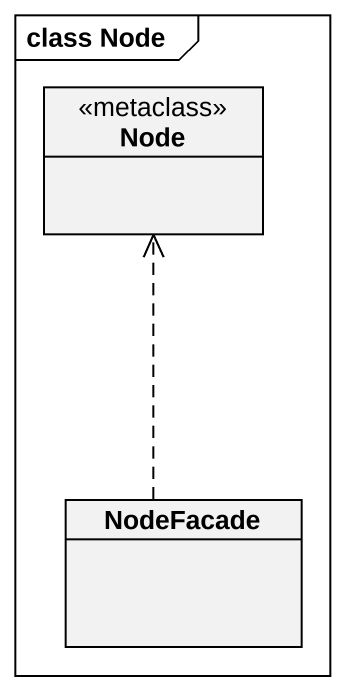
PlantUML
@startuml
mainframe class Node
hide circle
hide empty members
class "Node" as Node_ <<metaclass>>
class NodeFacade
NodeFacade .up.> Node_
@enduml
